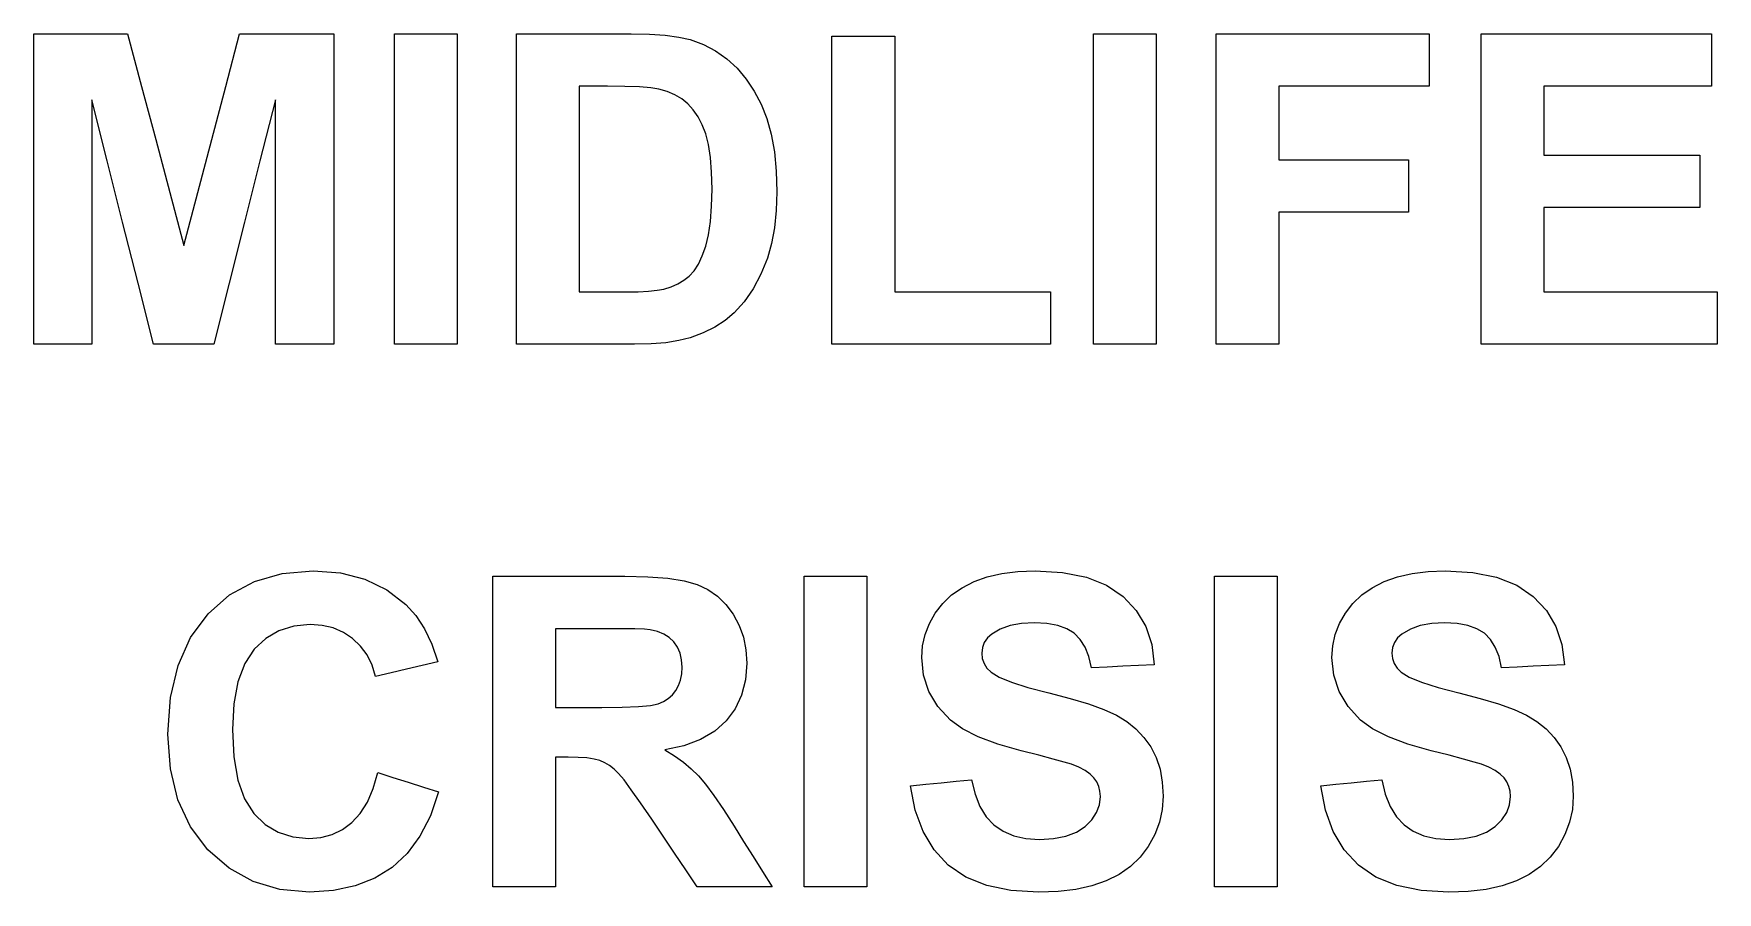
# Model space of a CAD drawing. Extents: x 4 to 128, y 4 to 67.
import ezdxf

# ---------------------------------------------------------------- set-up
doc = ezdxf.new("R2010")
doc.units = 0
doc.layers.add('Layer_1', color=7, linetype='CONTINUOUS')

msp = doc.modelspace()

# ---------------------------------------------------------------- linework, layer by layer
at = {"layer": 'Layer_1', "color": 7}
for points in [[(3.598951, 44.482116), (3.598951, 50.208676), (3.598951, 55.935236), (3.598951, 61.661804), (3.598951, 67.388364), (5.32942, 67.388364), (7.059888, 67.388364), (8.790357, 67.388364), (10.520826, 67.388364), (11.559888, 63.482116), (12.59895, 59.57586), (13.638014, 55.669612), (14.677076, 51.763364), (15.70442, 55.669612), (16.731763, 59.57586), (17.759107, 63.482116), (18.786451, 67.388364), (20.520826, 67.388364), (22.255201, 67.388364), (23.989576, 67.388364), (25.723951, 67.388364), (25.723951, 61.661804), (25.723951, 55.935236), (25.723951, 50.208676), (25.723951, 44.482116), (24.649732, 44.482116), (23.575514, 44.482116), (22.501294, 44.482116), (21.427076, 44.482116), (21.427076, 48.989924), (21.427076, 53.49774), (21.427076, 58.005548), (21.427076, 62.513364), (20.290357, 58.005548), (19.153638, 53.49774), (18.016919, 48.989924), (16.880201, 44.482116), (15.766919, 44.482116), (14.653638, 44.482116), (13.540357, 44.482116), (12.427076, 44.482116), (11.294263, 48.989924), (10.16145, 53.49774), (9.028638, 58.005548), (7.895826, 62.513364), (7.895826, 58.005548), (7.895826, 53.49774), (7.895826, 48.989924), (7.895826, 44.482116), (6.821607, 44.482116), (5.747388, 44.482116), (4.67317, 44.482116), (3.598951, 44.482116)], [(30.208326, 44.482116), (30.208326, 50.208676), (30.208326, 55.935236), (30.208326, 61.661804), (30.208326, 67.388364), (31.364576, 67.388364), (32.520826, 67.388364), (33.677076, 67.388364), (34.833326, 67.388364), (34.833326, 61.661804), (34.833326, 55.935236), (34.833326, 50.208676), (34.833326, 44.482116), (33.677076, 44.482116), (32.520826, 44.482116), (31.364576, 44.482116), (30.208326, 44.482116)], [(39.208326, 67.388364), (41.321607, 67.388364), (43.434888, 67.388364), (45.54817, 67.388364), (47.661451, 67.388364), (49.00617, 67.361004), (50.180972, 67.278972), (51.185857, 67.14226), (52.020826, 66.950868), (52.992496, 66.596364), (53.891906, 66.126628), (54.719058, 65.541676), (55.473951, 64.841492), (56.149721, 64.041188), (56.739561, 63.155932), (57.243471, 62.185716), (57.661451, 61.130556), (57.989564, 59.968924), (58.223935, 58.679372), (58.364564, 57.261892), (58.411452, 55.716492), (58.367492, 54.351252), (58.235652, 53.083676), (58.01593, 51.913756), (57.708324, 50.841492), (57.232727, 49.65106), (56.665341, 48.579772), (56.006165, 47.62762), (55.255199, 46.79462), (54.600893, 46.240908), (53.841124, 45.751644), (52.975893, 45.326844), (52.005199, 44.966492), (51.175114, 44.75458), (50.216127, 44.603212), (49.128239, 44.512388), (47.91145, 44.482148), (45.735668, 44.482148), (43.559886, 44.482148), (41.384106, 44.482148), (39.208324, 44.482148), (39.208324, 50.208708), (39.208324, 55.935276), (39.208324, 61.661836), (39.208326, 67.388364)], [(62.473951, 44.482116), (62.473951, 50.161804), (62.473951, 55.841492), (62.473951, 61.52118), (62.473951, 67.200868), (63.6302, 67.200868), (64.786452, 67.200868), (65.9427, 67.200868), (67.098948, 67.200868), (67.098948, 62.486028), (67.098948, 57.77118), (67.098948, 53.05634), (67.098948, 48.341492), (69.973948, 48.341492), (72.848948, 48.341492), (75.723948, 48.341492), (78.598948, 48.341492), (78.598948, 47.376652), (78.598948, 46.411804), (78.598948, 45.446964), (78.598948, 44.482116), (74.5677, 44.482116), (70.536452, 44.482116), (66.505204, 44.482116), (62.473951, 44.482116)], [(81.770828, 44.482116), (81.770828, 50.208676), (81.770828, 55.935236), (81.770828, 61.661804), (81.770828, 67.388364), (82.927076, 67.388364), (84.083324, 67.388364), (85.23958, 67.388364), (86.395828, 67.388364), (86.395828, 61.661804), (86.395828, 55.935236), (86.395828, 50.208676), (86.395828, 44.482116), (85.23958, 44.482116), (84.083324, 44.482116), (82.927076, 44.482116), (81.770828, 44.482116)], [(90.8177, 44.482116), (90.8177, 50.208676), (90.8177, 55.935236), (90.8177, 61.661804), (90.8177, 67.388364), (94.743484, 67.388364), (98.66926, 67.388364), (102.595044, 67.388364), (106.520828, 67.388364), (106.520828, 66.419612), (106.520828, 65.45086), (106.520828, 64.482116), (106.520828, 63.513364), (103.7513, 63.513364), (100.981764, 63.513364), (98.212228, 63.513364), (95.4427, 63.513364), (95.4427, 62.157892), (95.4427, 60.802428), (95.4427, 59.446956), (95.4427, 58.091492), (97.833324, 58.091492), (100.223956, 58.091492), (102.61458, 58.091492), (105.005204, 58.091492), (105.005204, 57.12274), (105.005204, 56.153988), (105.005204, 55.185244), (105.005204, 54.216492), (102.61458, 54.216492), (100.223956, 54.216492), (97.833324, 54.216492), (95.4427, 54.216492), (95.4427, 51.7829), (95.4427, 49.3493), (95.4427, 46.915708), (95.4427, 44.482116), (94.286452, 44.482116), (93.130196, 44.482116), (91.973948, 44.482116), (90.8177, 44.482116)], [(110.348948, 44.482116), (110.348948, 50.208676), (110.348948, 55.935236), (110.348948, 61.661804), (110.348948, 67.388364), (114.595044, 67.388364), (118.84114, 67.388364), (123.087228, 67.388364), (127.333324, 67.388364), (127.333324, 66.419612), (127.333324, 65.45086), (127.333324, 64.482116), (127.333324, 63.513364), (124.243484, 63.513364), (121.153636, 63.513364), (118.063796, 63.513364), (114.973948, 63.513364), (114.973948, 62.243836), (114.973948, 60.9743), (114.973948, 59.704772), (114.973948, 58.435244), (117.848948, 58.435244), (120.723948, 58.435244), (123.598948, 58.435244), (126.473948, 58.435244), (126.473948, 57.470396), (126.473948, 56.505556), (126.473948, 55.540708), (126.473948, 54.575868), (123.598948, 54.575868), (120.723948, 54.575868), (117.848948, 54.575868), (114.973948, 54.575868), (114.973948, 53.017276), (114.973948, 51.458676), (114.973948, 49.900084), (114.973948, 48.341492), (118.173172, 48.341492), (121.372388, 48.341492), (124.571612, 48.341492), (127.770828, 48.341492), (127.770828, 47.376644), (127.770828, 46.411804), (127.770828, 45.446956), (127.770828, 44.482116), (123.415356, 44.482116), (119.059892, 44.482116), (114.70442, 44.482116), (110.348948, 44.482116)], [(43.833326, 63.513364), (43.833326, 59.720396), (43.833326, 55.927428), (43.833326, 52.13446), (43.833326, 48.341492), (44.696607, 48.341492), (45.559888, 48.341492), (46.42317, 48.341492), (47.286451, 48.341492), (48.187811, 48.355172), (48.95441, 48.396212), (49.586249, 48.464612), (50.083326, 48.560332), (50.621892, 48.725372), (51.112612, 48.939236), (51.555486, 49.201924), (51.950514, 49.513452), (52.304509, 49.903588), (52.62433, 50.402124), (52.909978, 51.00906), (53.161451, 51.724396), (53.36652, 52.563748), (53.513001, 53.542748), (53.600894, 54.661396), (53.630198, 55.919708), (53.600894, 57.170676), (53.513001, 58.267348), (53.36652, 59.209732), (53.161451, 59.997828), (52.90363, 60.6697), (52.598939, 61.263444), (52.24738, 61.779076), (51.848951, 62.21658), (51.398748, 62.58278), (50.89191, 62.88454), (50.328435, 63.121844), (49.708326, 63.294708), (49.107734, 63.390396), (48.274724, 63.458716), (47.209296, 63.499756), (45.911451, 63.513436), (45.39192, 63.513436), (44.872388, 63.513436), (44.352857, 63.513436), (43.833326, 63.513364)], [(28.973951, 12.903988), (30.095045, 12.548524), (31.216138, 12.193052), (32.337232, 11.837588), (33.458326, 11.482116), (32.85724, 9.727724), (32.085264, 8.21454), (31.142397, 6.942564), (30.028638, 5.911804), (28.748848, 5.115412), (27.307927, 4.546564), (25.705878, 4.20526), (23.942701, 4.091492), (21.763009, 4.286316), (19.786446, 4.870788), (18.01301, 5.844908), (16.442701, 7.208676), (15.157545, 8.910332), (14.239576, 10.898124), (13.688794, 13.172052), (13.505201, 15.732116), (13.689771, 18.43182), (14.243482, 20.812188), (15.166333, 22.87322), (16.458326, 24.614932), (18.051089, 25.999204), (19.876283, 26.987964), (21.933905, 27.581228), (24.223951, 27.778988), (26.226872, 27.623708), (28.032533, 27.157884), (29.640934, 26.381516), (31.052076, 25.29462), (31.784486, 24.480156), (32.419248, 23.50554), (32.956361, 22.37078), (33.395826, 21.075868), (32.251294, 20.802428), (31.106763, 20.528996), (29.962232, 20.255556), (28.817701, 19.982116), (28.559391, 20.82586), (28.190735, 21.575852), (27.711735, 22.232108), (27.122389, 22.79462), (26.443182, 23.24578), (25.694644, 23.568036), (24.876775, 23.761404), (23.989576, 23.825884), (22.776191, 23.711612), (21.682928, 23.368836), (20.709786, 22.797548), (19.856763, 21.997756), (19.162909, 20.942084), (18.667302, 19.60322), (18.369942, 17.981148), (18.270826, 16.075884), (18.368483, 14.060252), (18.66145, 12.357124), (19.14973, 10.9665), (19.833326, 9.88838), (20.67317, 9.08174), (21.630198, 8.505572), (22.704416, 8.159868), (23.895826, 8.044636), (24.785466, 8.117916), (25.610659, 8.337636), (26.371404, 8.703852), (27.067701, 9.216548), (27.684883, 9.88646), (28.208317, 10.724356), (28.638006, 11.730212), (28.973951, 12.903988)], [(37.458326, 4.482116), (37.458326, 10.208676), (37.458326, 15.935236), (37.458326, 21.661804), (37.458326, 27.388364), (39.891919, 27.388364), (42.325513, 27.388364), (44.759107, 27.388364), (47.192701, 27.388364), (48.903142, 27.349804), (50.362611, 27.234076), (51.57111, 27.041212), (52.528638, 26.771204), (53.319155, 26.40254), (54.026671, 25.913764), (54.651186, 25.304884), (55.192701, 24.575892), (55.63019, 23.7585), (55.942686, 22.884468), (56.130189, 21.953812), (56.192701, 20.966516), (56.097962, 19.733596), (55.813779, 18.612988), (55.34015, 17.604692), (54.677076, 16.7087), (53.825509, 15.946484), (52.786442, 15.339548), (51.559881, 14.887892), (50.145826, 14.591516), (50.863102, 14.143268), (51.514954, 13.67354), (52.101383, 13.182332), (52.622389, 12.669644), (53.15314, 12.044636), (53.768859, 11.216508), (54.469546, 10.18526), (55.255201, 8.950892), (55.95442, 7.8337), (56.653638, 6.716516), (57.352857, 5.599324), (58.052076, 4.48214), (56.669263, 4.48214), (55.28645, 4.48214), (53.903638, 4.48214), (52.520826, 4.48214), (51.684888, 5.728236), (50.84895, 6.974324), (50.013014, 8.22042), (49.177076, 9.466516), (48.356757, 10.678916), (47.677066, 11.644244), (47.138006, 12.362508), (46.739576, 12.8337), (46.406562, 13.154012), (46.063786, 13.419636), (45.71125, 13.630572), (45.348951, 13.786828), (44.928047, 13.899612), (44.399725, 13.98018), (43.763985, 14.0285), (43.020826, 14.04458), (42.78645, 14.04458), (42.552076, 14.04458), (42.317701, 14.04458), (42.083326, 14.04458), (42.083326, 11.653956), (42.083326, 9.263324), (42.083326, 6.8727), (42.083326, 4.482076), (40.927076, 4.482076), (39.770826, 4.482076), (38.614576, 4.482076), (37.458326, 4.482116)], [(60.427076, 4.482116), (60.427076, 10.208676), (60.427076, 15.935236), (60.427076, 21.661804), (60.427076, 27.388364), (61.583326, 27.388364), (62.739576, 27.388364), (63.895828, 27.388364), (65.052076, 27.388364), (65.052076, 21.661804), (65.052076, 15.935236), (65.052076, 10.208676), (65.052076, 4.482116), (63.895828, 4.482116), (62.739576, 4.482116), (61.583326, 4.482116), (60.427076, 4.482116)], [(68.270828, 11.935244), (69.395828, 12.04462), (70.520828, 12.153996), (71.645828, 12.263364), (72.770828, 12.37274), (73.026196, 11.315116), (73.386052, 10.407892), (73.850412, 9.65106), (74.41926, 9.04462), (75.094548, 8.579772), (75.878244, 8.24774), (76.770332, 8.048524), (77.770828, 7.982124), (78.819156, 8.041164), (79.729796, 8.218412), (80.502748, 8.51382), (81.138012, 8.927396), (81.633612, 9.420068), (81.987612, 9.952788), (82.20002, 10.52554), (82.27082, 11.138332), (82.24106, 11.529444), (82.1517, 11.890284), (82.002772, 12.220852), (81.794284, 12.521148), (81.511564, 12.79702), (81.13998, 13.05434), (80.679532, 13.293116), (80.130228, 13.513332), (79.594084, 13.6813), (78.798188, 13.903956), (77.742524, 14.1813), (76.4271, 14.513332), (74.706396, 15.000636), (73.263036, 15.540668), (72.09702, 16.133444), (71.208348, 16.778956), (70.2855, 17.77602), (69.626316, 18.876604), (69.230812, 20.080708), (69.098972, 21.388332), (69.160972, 22.249164), (69.347012, 23.081684), (69.657068, 23.885884), (70.091156, 24.661772), (70.641932, 25.378076), (71.302084, 26.003556), (72.07162, 26.538228), (72.950532, 26.982084), (73.93246, 27.3307), (75.011068, 27.579724), (76.186364, 27.72914), (77.45834, 27.77898), (79.481284, 27.660804), (81.237628, 27.306316), (82.72738, 26.715492), (83.950532, 25.888356), (84.910972, 24.863932), (85.612628, 23.681308), (86.0555, 22.340492), (86.239588, 20.841484), (85.08334, 20.790684), (83.927092, 20.739884), (82.770844, 20.689084), (81.614596, 20.638284), (81.423668, 21.459076), (81.14778, 22.155852), (80.786948, 22.728612), (80.341156, 23.177348), (79.791828, 23.515716), (79.120444, 23.757412), (78.326988, 23.902436), (77.411468, 23.950756), (76.45834, 23.898996), (75.614588, 23.743716), (74.880212, 23.484932), (74.25522, 23.122636), (73.933924, 22.83454), (73.704428, 22.501532), (73.56674, 22.123604), (73.52082, 21.700764), (73.56378, 21.309148), (73.692684, 20.946844), (73.907524, 20.613844), (74.208308, 20.31014), (74.802052, 19.939036), (75.7083, 19.560124), (76.927052, 19.173412), (78.458308, 18.778884), (80.03594, 18.37702), (81.393844, 17.968332), (82.532036, 17.552804), (83.4505, 17.130452), (84.21514, 16.665604), (84.891892, 16.122628), (85.480764, 15.50154), (85.981748, 14.802324), (86.381636, 14.02058), (86.667276, 13.151924), (86.838668, 12.196364), (86.895788, 11.153884), (86.827388, 10.185132), (86.622308, 9.247636), (86.280516, 8.341388), (85.802012, 7.466388), (85.198484, 6.662188), (84.481684, 5.96834), (83.651612, 5.384844), (82.70826, 4.9117), (81.646732, 4.545972), (80.462164, 4.284748), (79.154548, 4.128012), (77.723884, 4.075772), (75.67798, 4.20126), (73.884036, 4.577724), (72.342052, 5.205164), (71.052012, 6.08358), (70.005132, 7.202236), (69.192636, 8.55038), (68.614508, 10.12802), (68.270828, 11.935244)], [(90.677076, 4.482116), (90.677076, 10.208676), (90.677076, 15.935236), (90.677076, 21.661804), (90.677076, 27.388364), (91.833324, 27.388364), (92.989572, 27.388364), (94.145828, 27.388364), (95.302076, 27.388364), (95.302076, 21.661804), (95.302076, 15.935236), (95.302076, 10.208676), (95.302076, 4.482116), (94.145828, 4.482116), (92.989572, 4.482116), (91.833324, 4.482116), (90.677076, 4.482116)], [(98.520828, 11.935244), (99.645828, 12.04462), (100.770828, 12.153996), (101.895828, 12.263364), (103.020828, 12.37274), (103.276196, 11.315116), (103.636052, 10.407892), (104.100412, 9.65106), (104.66926, 9.04462), (105.344548, 8.579772), (106.128244, 8.24774), (107.020332, 8.048524), (108.020828, 7.982124), (109.069156, 8.041164), (109.979796, 8.218412), (110.752748, 8.51382), (111.388012, 8.927396), (111.883612, 9.420068), (112.237612, 9.952788), (112.45002, 10.52554), (112.52082, 11.138332), (112.49106, 11.529444), (112.4017, 11.890284), (112.252772, 12.220852), (112.044284, 12.521148), (111.761564, 12.79702), (111.38998, 13.05434), (110.929532, 13.293116), (110.380228, 13.513332), (109.844084, 13.6813), (109.048188, 13.903956), (107.992524, 14.1813), (106.6771, 14.513332), (104.956396, 15.000636), (103.513036, 15.540668), (102.34702, 16.133444), (101.458348, 16.778956), (100.5355, 17.77602), (99.876316, 18.876604), (99.480812, 20.080708), (99.348972, 21.388332), (99.410972, 22.249164), (99.597012, 23.081684), (99.907068, 23.885884), (100.341156, 24.661772), (100.891932, 25.378076), (101.552084, 26.003556), (102.32162, 26.538228), (103.200532, 26.982084), (104.18246, 27.3307), (105.261068, 27.579724), (106.436364, 27.72914), (107.70834, 27.77898), (109.731284, 27.660804), (111.487628, 27.306316), (112.97738, 26.715492), (114.200532, 25.888356), (115.160972, 24.863932), (115.862628, 23.681308), (116.3055, 22.340492), (116.489588, 20.841484), (115.33334, 20.790684), (114.177092, 20.739884), (113.020836, 20.689084), (111.864588, 20.638284), (111.67366, 21.459076), (111.39778, 22.155852), (111.036948, 22.728612), (110.591156, 23.177348), (110.041828, 23.515716), (109.370444, 23.757412), (108.576988, 23.902436), (107.661468, 23.950756), (106.70834, 23.898996), (105.864588, 23.743716), (105.130212, 23.484932), (104.50522, 23.122636), (104.183924, 22.83454), (103.954428, 22.501532), (103.81674, 22.123604), (103.77082, 21.700764), (103.81378, 21.309148), (103.942684, 20.946844), (104.157524, 20.613844), (104.458308, 20.31014), (105.052052, 19.939036), (105.9583, 19.560124), (107.177052, 19.173412), (108.708308, 18.778884), (110.28594, 18.37702), (111.643844, 17.968332), (112.782036, 17.552804), (113.7005, 17.130452), (114.46514, 16.665604), (115.141892, 16.122628), (115.730764, 15.50154), (116.231748, 14.802324), (116.631636, 14.02058), (116.917276, 13.151924), (117.088668, 12.196364), (117.145788, 11.153884), (117.077388, 10.185132), (116.872308, 9.247636), (116.530516, 8.341388), (116.052012, 7.466388), (115.448484, 6.662188), (114.731684, 5.96834), (113.901612, 5.384844), (112.95826, 4.9117), (111.896732, 4.545972), (110.712164, 4.284748), (109.404548, 4.128012), (107.973884, 4.075772), (105.92798, 4.20126), (104.134036, 4.577724), (102.592052, 5.205164), (101.302012, 6.08358), (100.255132, 7.202236), (99.442636, 8.55038), (98.864508, 10.12802), (98.520828, 11.935244)], [(42.083326, 17.700868), (42.938794, 17.700868), (43.794263, 17.700868), (44.649732, 17.700868), (45.505201, 17.700868), (47.013006, 17.718468), (48.208316, 17.771188), (49.091131, 17.859076), (49.661451, 17.982132), (50.053044, 18.14814), (50.399721, 18.364932), (50.701481, 18.632516), (50.958326, 18.950884), (51.163394, 19.316108), (51.309876, 19.724308), (51.39777, 20.175484), (51.427074, 20.669636), (51.38849, 21.219916), (51.272765, 21.71454), (51.079897, 22.153508), (50.809886, 22.53682), (50.469546, 22.859564), (50.065734, 23.116884), (49.598452, 23.30878), (49.067698, 23.43526), (48.645816, 23.46942), (47.942689, 23.49382), (46.958317, 23.50846), (45.692698, 23.51326), (44.790354, 23.51326), (43.88801, 23.51326), (42.985667, 23.51326), (42.083323, 23.51326), (42.083323, 22.060124), (42.083323, 20.606996), (42.083323, 19.15386), (42.083326, 17.700868)]]:
    msp.add_lwpolyline(points, dxfattribs=at)

doc.saveas('drawing.dxf')
